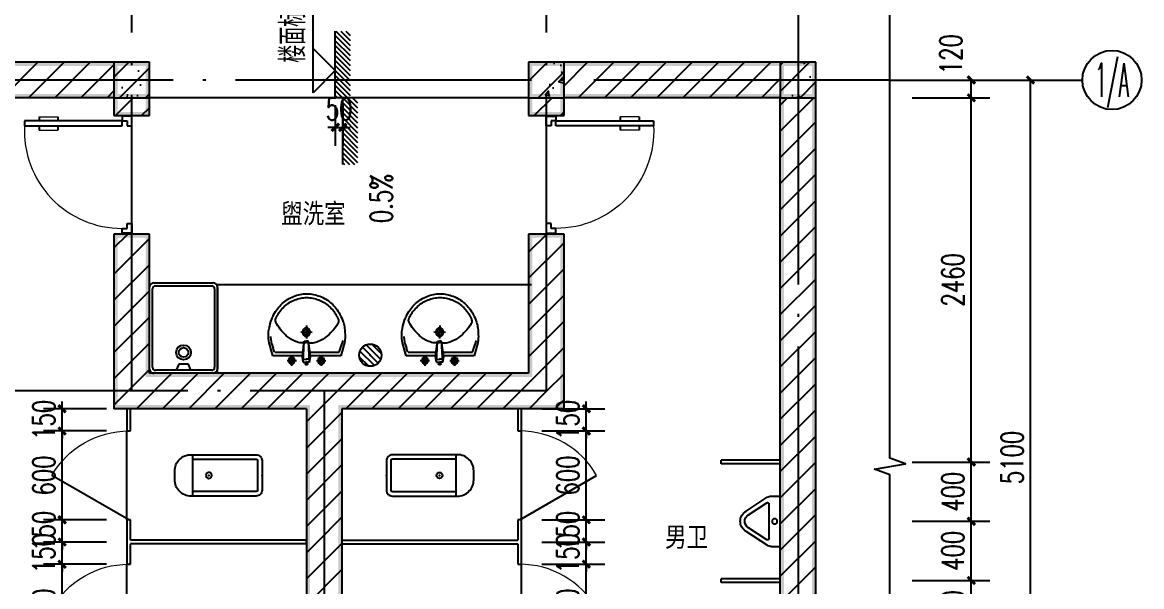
# Model space of a CAD drawing. Extents: x 13898408 to 14113608, y -853943 to -68012.
# Drawn here: x 14096503 to 14104062, y -832106 to -828295 of the extents above; entities that cross this region are included whole.
import ezdxf
from ezdxf.enums import TextEntityAlignment as Align

# ---------------------------------------------------------------- set-up
doc = ezdxf.new("R2010")
doc.units = 0
doc.header["$LTSCALE"] = 1000
doc.header["$MEASUREMENT"] = 0
doc.linetypes.add('DOTE', pattern=[2.42, 2, -0.2, 0.02, -0.2])
for name, color, linetype in [('AXIS', 3, 'Continuous'), ('AXIS_TEXT', 7, 'Continuous'), ('COLUMN', 2, 'Continuous'), ('DIM_ELEV', 3, 'Continuous'), ('DIM_SYMB', 3, 'Continuous'), ('DOTE', 1, 'DOTE'), ('LVTRY', 6, 'Continuous'), ('PUB_DIM', 3, 'Continuous'), ('PUB_HATCH', 8, 'Continuous'), ('PUB_TEXT', 7, 'Continuous'), ('PUB_WALL', 9, 'Continuous'), ('WALL', 9, 'Continuous'), ('WINDOW', 4, 'Continuous'), ('填充', 251, 'Continuous'), ('看线', 149, 'Continuous')]:
    doc.layers.add(name, color=color, linetype=linetype)
doc.styles.add('_TCH_AXIS', font='COMPLEX', dxfattribs={"bigfont": 'GBCBIG'})
doc.styles.add('_TCH_DIM', font='SIMPLEX', dxfattribs={"bigfont": 'GBCBIG'})
doc.styles.add('_TCH_DIM_T3', font='SIMPLEX', dxfattribs={"width": 0.705882, "bigfont": 'GBCBIG'})
doc.styles.add('COMPLEX', font='COMPLEX')
doc.styles.add('YAYA', font='', dxfattribs={"width": 0.8, "height": 1})
doc.styles.get('YAYA').set_extended_font_data('SimSun')
doc.dimstyles.new('_TCH_ARCH&&50', dxfattribs={"dimtxt": 148.75, "dimasz": 50, "dimexe": 125, "dimexo": 150, "dimgap": 50, "dimtad": 1, "dimdec": 0, "dimzin": 0, "dimdsep": 46, "dimtxsty": '_TCH_DIM_T3', "dimblk": 'ARCHTICK', "dimcen": 0.09, "dimclrt": 7, "dimazin": 2, "dimtfac": 1, "dimtdec": 0, "dimtix": 1, "dimtmove": 2, "dimatfit": 3, "dimfxl": 0, "dimtolj": 1, "dimtzin": 0, "dimarcsym": 0})
pattern_1 = [(45, (0, 89.76), (-88.388383, 88.388383), [])]
pattern_2 = [(45, (0, 0), (-88.3883476, 88.3883476), []), (50, (0, 0), (358.630091, -31.3760675), [37.5, -412.5]), (355, (0, 0), (-69.375667, 376.096067), [30, -330]), (100.4514, (29.9, -2.6), (289.254691, 344.719771), [31.870095, -350.571056]), (46.1842, (0, 100), (533.620524, -82.759507), [56.25, -618.75]), (96.6356, (44.47, 93.1), (467.331353, 487.058935), [47.805144, -525.8565]), (351.1842, (0, 100), (467.330973, 487.0593), [45, -495]), (21, (50, 75), (298.453526, -201.3094453), [37.5, -412.5]), (326, (50, 75), (121.657666, 362.575023), [30, -330]), (71.4514, (74.87, 58.22), (420.111314, 161.265248), [31.870095, -350.571056]), (37.5, (0, 0), (6.0799277, 166.4469269), [0, -326, 0, -335, 0, -331.25]), (7.5, (0, 0), (131.5347687, 197.205856), [0, -191, 0, -318.5, 0, -126.25]), (327.5, (-111.5, 0), (266.9112181, -11.2774359), [0, -125, 0, -390, 0, -517.5]), (317.5, (-161.5, 0), (291.5930847, 50.052491), [0, -162.5, 0, -259, 0, -367.5])]

# ---------------------------------------------------------------- blocks, each defined once
blk = doc.blocks.new('$lvtry$00000171')
for p, q in [((-74.2, 10.6), (-10.6, 74.2)), ((-69.8, -27.4), (27.4, 69.8)), ((-53, -53), (53, 53)), ((-27.4, -69.8), (69.8, 27.4)), ((10.6, -74.2), (74.2, -10.6))]:
    blk.add_line(p, q)
blk.add_circle((0, 0), 75)
blk.add_point((0, 0))
blk = doc.blocks.new('A$C687E1119')
at = {"layer": '填充', "color": 148}
for p, q in [((100, 1778), (122, 1800)), ((100, 1710), (190, 1800)), ((100, 1643), (257, 1800)), ((100, 1576), (300, 1776)), ((100, 1508), (300, 1708)), ((100, 1441), (300, 1641)), ((100, 1374), (300, 1574)), ((100, 1306), (300, 1506)), ((100, 1239), (300, 1439)), ((100, 1172), (300, 1372)), ((100, 1104), (300, 1304)), ((100, 1037), (300, 1237)), ((100, 970), (300, 1170)), ((100, 902), (300, 1102)), ((0, 735), (300, 1035)), ((233, 900), (300, 967)), ((0, 870), (30, 900)), ((0, 802), (98, 900)), ((0, 667), (200, 867)), ((0, 600), (200, 800)), ((0, 533), (200, 733)), ((0, 465), (200, 665)), ((0, 398), (200, 598)), ((0, 331), (200, 531)), ((0, 263), (200, 463)), ((0, 196), (200, 396)), ((0, 129), (200, 329)), ((0, 61), (200, 261)), ((6, 0), (200, 194)), ((73, 0), (200, 127)), ((141, 0), (200, 59))]:
    blk.add_line(p, q, dxfattribs=at)
at = {"layer": '看线', "color": 104}
blk.add_lwpolyline([(100, 1800), (100, 900), (0, 900), (0, 0)], dxfattribs=at)
blk = doc.blocks.new('$lvtry$00000037')
for p, q in [((-305, -430, 0), (-305, -30, 0)), ((-285, -420, 0), (-285, -40, 0)), ((-275, 0, 0), (275, 0, 0)), ((-265, -20, 0), (265, -20, 0)), ((285, -40, 0), (285, -420, 0)), ((305, -30, 0), (305, -430, 0)), ((285, -180, 0), (245, -197.5, 0)), ((245, -197.5, 0), (245, -262.5, 0)), ((245, -262.5, 0), (285, -280, 0)), ((265, -440, 0), (-265, -440, 0)), ((275, -460, 0), (-275, -460, 0))]:
    blk.add_line(p, q)
for radius in [50, 32.5]:
    blk.add_circle((165, -230, 0), radius)
for centre, radius, start, end in [((-275, -30, 0), 30, 90, 180), ((-265, -40, 0), 20, 90, 180), ((265, -40, 0), 20, 0, 90), ((275, -30, 0), 30, 0, 90), ((-275, -430, 0), 30, 180, 270), ((-265, -420, 0), 20, 180, 270), ((265, -420, 0), 20, 270, 0), ((275, -430, 0), 30, 270, 0)]:
    blk.add_arc(centre, radius, start, end)
blk = doc.blocks.new('$lvtry$00000007')
for p, q in [((-170, 0, 0), (170, 0, 0)), ((-170, -61.1, 0), (-170, 0, 0)), ((170, -61.1, 0), (170, 0, 0)), ((-161.9, -88.4, 0), (-69.3, -230.6, 0)), ((-124.2, -91.5, 0), (-43.3, -215.6, 0)), ((-115.8, -76, 0), (115.8, -76, 0)), ((43.3, -215.6, 0), (124.2, -91.5, 0)), ((69.3, -230.6, 0), (161.9, -88.4, 0))]:
    blk.add_line(p, q)
blk.add_circle((0, -38, 0), 17.7)
for centre, radius, start, end in [((-120, -61.1, 0), 50, 180, 213.0863), ((120, -61.1, 0), 50, 326.9137, 0), ((-115.8, -86, 0), 10, 90, 213.0863), ((115.8, -86, 0), 10, 326.9137, 90), ((0, -190.6, 0), 50, 210, 330), ((0, -190.6, 0), 80, 210, 330)]:
    blk.add_arc(centre, radius, start, end)
blk = doc.blocks.new('$DorLib2D$00000009')
for p, q in [((0.4129, 0.9053), (0.4129, 0.0807)), ((0.4541, 0.9053), (0.4129, 0.9053)), ((0.4541, 0.0807), (0.4541, 0.9053)), ((0.4129, 0.7822), (0.378, 0.7822)), ((0.489, 0.7822), (0.4541, 0.7822)), ((0.4129, 0.6235), (0.378, 0.6235)), ((0.489, 0.6235), (0.4541, 0.6235)), ((-0.4941, 0.0807), (-0.4529, 0.0807)), ((-0.4941, -0.0018), (-0.4941, 0.0807)), ((-0.4529, 0.0807), (-0.4529, 0.0395)), ((-0.4529, 0.0395), (-0.4117, 0.0395)), ((-0.4117, 0.0395), (-0.4117, -0.0018)), ((0.4129, 0.0807), (0.4541, 0.0807)), ((0.4541, 0.0395), (0.4129, 0.0395)), ((0.4129, 0.0395), (0.4129, -0.0018)), ((0.4953, 0.0807), (0.4541, 0.0807)), ((0.4541, 0.0807), (0.4541, 0.0395)), ((0.4953, -0.0018), (0.4953, 0.0807)), ((-0.4941, -0.0018), (-0.4941, -0.0018)), ((-0.4117, -0.0018), (-0.4941, -0.0018)), ((0.4129, -0.0018), (0.4953, -0.0018)), ((0.4953, -0.0018), (0.4953, -0.0018))]:
    blk.add_line(p, q)
at = {"lineweight": 13}
for p, q in [((0.378, 0.7822), (0.378, 0.6235)), ((0.489, 0.7822), (0.489, 0.6235))]:
    blk.add_line(p, q, dxfattribs=at)
blk.add_arc((0.3716, 0.0817), 0.8246, 87.13397, 180.07167, dxfattribs=at)
blk = doc.blocks.new('$TCHSYS$APDOOR2D')
blk.add_line((0.5, 0), (0, 0.866))
at = {"lineweight": 13}
blk.add_arc((0.5, 0), 1, 120, 180, dxfattribs=at)
blk = doc.blocks.new('$lvtry$00000192')
for p, q in [((-108.8, -118, 0), (-109.6, -48.6, 0)), ((-23.5, -72.4, 0), (-30.1, -109.3, 0)), ((-23.5, -72.4, 0), (0.2, -72.7, 0)), ((-23.5, -72.4, 0), (-17.3, -211.8, 0)), ((24, -73, 0), (0.2, -72.7, 0)), ((24, -73, 0), (14.4, -212.1, 0)), ((24, -73, 0), (29.7, -110, 0)), ((110, -117.2, 0), (109.2, -47.8, 0)), ((-249.2, -114, 0), (-276.5, -200, 0)), ((-29.5, -114, 0), (-249.2, -114, 0)), ((-236.7, -137.8, 0), (-247.1, -165.9, 0)), ((-234.7, -137.8, 0), (-26.5, -137.8, 0)), ((-143.9, -83.7, 0), (-74.5, -82.9, 0)), ((-30.1, -109.3, 0), (-17.3, -211.8, 0)), ((-22.7, -91.1, 0), (0, -91.4, 0)), ((22.7, -91.7, 0), (0, -91.4, 0)), ((29.7, -110, 0), (14.4, -212.1, 0)), ((25.5, -137.8, 0), (243.1, -137.8, 0)), ((255.6, -114, 0), (29.1, -114, 0)), ((74.9, -82.9, 0), (144.3, -82.1, 0)), ((243.1, -137.8, 0), (262.9, -191.6, 0)), ((243.1, -137.8, 0), (271.8, -215.7, 0)), ((282.9, -200, 0), (255.6, -114, 0)), ((-256.5, -191.6, 0), (-247.1, -165.9, 0)), ((-17.7, -202.1, 0), (-1.3, -202.3, 0)), ((-17.3, -211.8, 0), (-1.5, -211.9, 0)), ((14.4, -212.1, 0), (-1.5, -211.9, 0)), ((15, -202.5, 0), (-1.3, -202.3, 0)), ((-42.6, -271.9, 0), (43, -270.9, 0)), ((0.7, -314.2, 0), (-0.3, -228.6, 0))]:
    blk.add_line(p, q)
for points in [[(-276.5, -200, 0.044851), (-281.9, -257.3, 0.06689), (-276.8, -295.6, 0.023023), (-257.4, -356.1, 0.044853), (-243.3, -385.6, 0.043799), (-214.9, -425.2, 0.044001), (-180.1, -459.1, 0.042834), (-139.4, -486.8, 0.043018), (-94.7, -507.1, 0.042273), (-46.8, -519.7, 0.042347), (2.4, -524, 0.04234), (51.7, -519.9, 0.042268), (99.6, -507.6, 0.043003), (144.4, -487.6, 0.042821), (185.3, -460, 0.043985), (220.2, -426.4, 0.043782), (248.9, -386.9, 0.044843), (272.9, -337.5, 0.059205), (282.9, -297.1, 0.030672), (286.5, -240.9, 0.04375), (283.2, -201.5, 0.001982), (283.1, -201.1, 0.000717), (282.9, -200)], [(-20.5, -199.9, 0.021783), (-40.4, -199.8, 0.043137), (-49.1, -200.9, 0.041783), (-92.1, -214, 0.044848), (-129.2, -232.9, 0.04131), (-155.5, -252.5, 0.026055), (-193.7, -290, 0.052783), (-227.6, -335.8, 0.159914), (-230.5, -349.3, 0.063485), (-228.6, -357.5, 0.0374), (-221.4, -373, 0.051256), (-198.3, -406.2, 0.043963), (-164.1, -439.5, 0.042872), (-127, -464.8, 0.042994), (-86.3, -483.4, 0.042296), (-42.5, -494.8, 0.042347), (2.5, -498.8, 0.042341), (47.5, -495.1, 0.042292), (91.3, -483.8, 0.04298), (132.2, -465.5, 0.042859), (169.4, -440.4, 0.043948), (202.3, -408.7, 0.046877), (227.2, -374.1, 0.041749), (235.2, -357.2, 0.059652), (238.1, -345.7, 0.177603), (233.7, -327, 0.063235), (189.1, -274.6, 0.024325), (145.8, -238.9, 0.043369), (120, -222.9, 0.042415), (76.2, -205.2, 0.050318), (37.7, -197.5, 0.034463), (32.6, -197.3, 0.015757), (19, -198.3, 0.015757)]]:
    blk.add_lwpolyline(points, format="xyb")
at = {"elevation": 0}
blk.add_lwpolyline([(-256.5, -191.6), (-264.5, -236.9), (-264.3, -241.3)], dxfattribs=at)
for centre, radius in [((-109.2, -83.3, 0), 23.8), ((-109.2, -83.3, 0), 14.2), ((109.6, -82.5, 0), 23.8), ((109.6, -82.5, 0), 14.2), ((0.2, -271.4, 0), 28.5), ((0.2, -271.4, 0), 19)]:
    blk.add_circle(centre, radius)
for centre, start, end in [((-1.2, -61.2, 0), 79.83281, 278.78235), ((1, -61.3, 0), 259.83281, 98.78235)]:
    blk.add_arc(centre, 6.83, start, end)
blk.add_point((0, -91.4, 0))
blk = doc.blocks.new('$lvtry$00000200')
at = {"color": 0}
for p, q in [((-109.8, -40, 0), (-109.8, -469.7, 0)), ((99.8, -30, 0), (-99.8, -30, 0)), ((109.8, -469.7, 0), (109.8, -40, 0))]:
    blk.add_line(p, q, dxfattribs=at)
at = {"color": 0, "elevation": 0}
blk.add_lwpolyline([(99.8, 0), (-99.8, 0, 0.414214), (-139.8, -40), (-139.8, -479.7, 0.414214), (-29.8, -589.7), (29.8, -589.7, 0.414214), (139.8, -479.7), (139.8, -40, 0.414214)], format="xyb", close=True, dxfattribs=at)
blk.add_lwpolyline([(139.8, -469.7), (-139.8, -469.7)], dxfattribs=at)
at = {"color": 0}
blk.add_circle((0, -358.6, 0), 20, dxfattribs=at)
for centre, start, end in [((-99.8, -40, 0), 90, 180), ((99.8, -40, 0), 0, 90)]:
    blk.add_arc(centre, 10, start, end, dxfattribs=at)
for p in [(0, 0), (0, -358.6, 0)]:
    blk.add_point(p, dxfattribs=at)
blk = doc.blocks.new('_AXISO')
blk.add_circle((0, 0), 0.5)
at = {"layer": 'AXIS_TEXT', "style": 'COMPLEX', "width": 1.041667}
blk.add_attdef('A', text='', height=0.56, dxfattribs=at).set_placement((-0.25, -0.28), (0.25, -0.28), align=Align.FIT)
blk = doc.blocks.new('_ArchTick')
at = {"color": 0, "linetype": 'ByBlock', "const_width": 0.4}
blk.add_lwpolyline([(-0.5, -0.5), (0.5, 0.5)], dxfattribs=at)
blk = doc.blocks.new('*D907')
at = {"layer": 'AXIS', "color": 0, "lineweight": -2}
for p, q in [((14102511.8, -828684.5), (14103436.8, -828684.5)), ((14103311.8, -833784.5), (14103311.8, -828684.5)), ((14102511.8, -833784.5), (14103436.8, -833784.5))]:
    blk.add_line(p, q, dxfattribs=at)
at = {"layer": 'Defpoints', "color": 0}
for p in [(14102361.8, -828684.5), (14103311.8, -828684.5), (14102361.8, -833784.5)]:
    blk.add_point(p, dxfattribs=at)
at = {"layer": 'AXIS', "color": 0, "lineweight": -2, "xscale": 50, "yscale": 50, "zscale": 50}
for p, rotation in [((14103311.8, -828684.5), 90), ((14103311.8, -833784.5), 270)]:
    blk.add_blockref('_ArchTick', p, dxfattribs=dict(at, rotation=rotation))
at = {"layer": 'AXIS', "color": 7, "insert": (14103187.4, -831234.5), "char_height": 148.75, "attachment_point": 5, "rotation": 90, "style": '_TCH_DIM_T3'}
blk.add_mtext('\\A1;5100', dxfattribs=at)
blk = doc.blocks.new('*D911')
at = {"layer": 'AXIS', "color": 0, "lineweight": -2}
for p, q in [((14102511.8, -832064.5), (14103036.8, -832064.5)), ((14102911.8, -832464.5), (14102911.8, -832064.5)), ((14102511.8, -832464.5), (14103036.8, -832464.5))]:
    blk.add_line(p, q, dxfattribs=at)
at = {"layer": 'Defpoints', "color": 0}
for p in [(14102361.8, -832064.5), (14102911.8, -832064.5), (14102361.8, -832464.5)]:
    blk.add_point(p, dxfattribs=at)
at = {"layer": 'AXIS', "color": 0, "lineweight": -2, "xscale": 50, "yscale": 50, "zscale": 50}
for p, rotation in [((14102911.8, -832064.5), 90), ((14102911.8, -832464.5), 270)]:
    blk.add_blockref('_ArchTick', p, dxfattribs=dict(at, rotation=rotation))
at = {"layer": 'AXIS', "color": 7, "insert": (14102787.4, -832264.5), "char_height": 148.75, "attachment_point": 5, "rotation": 90, "style": '_TCH_DIM_T3'}
blk.add_mtext('\\A1;400', dxfattribs=at)
blk = doc.blocks.new('*D912')
at = {"layer": 'AXIS', "color": 0, "lineweight": -2}
for p, q in [((14102511.8, -831664.5), (14103036.8, -831664.5)), ((14102911.8, -832064.5), (14102911.8, -831664.5)), ((14102511.8, -832064.5), (14103036.8, -832064.5))]:
    blk.add_line(p, q, dxfattribs=at)
at = {"layer": 'Defpoints', "color": 0}
for p in [(14102361.8, -831664.5), (14102911.8, -831664.5), (14102361.8, -832064.5)]:
    blk.add_point(p, dxfattribs=at)
at = {"layer": 'AXIS', "color": 0, "lineweight": -2, "xscale": 50, "yscale": 50, "zscale": 50}
for p, rotation in [((14102911.8, -831664.5), 90), ((14102911.8, -832064.5), 270)]:
    blk.add_blockref('_ArchTick', p, dxfattribs=dict(at, rotation=rotation))
at = {"layer": 'AXIS', "color": 7, "insert": (14102787.4, -831864.5), "char_height": 148.75, "attachment_point": 5, "rotation": 90, "style": '_TCH_DIM_T3'}
blk.add_mtext('\\A1;400', dxfattribs=at)
blk = doc.blocks.new('*D913')
at = {"layer": 'AXIS', "color": 0, "lineweight": -2}
for p, q in [((14102511.8, -831264.5), (14103036.8, -831264.5)), ((14102911.8, -831664.5), (14102911.8, -831264.5)), ((14102511.8, -831664.5), (14103036.8, -831664.5))]:
    blk.add_line(p, q, dxfattribs=at)
at = {"layer": 'Defpoints', "color": 0}
for p in [(14102361.8, -831264.5), (14102911.8, -831264.5), (14102361.8, -831664.5)]:
    blk.add_point(p, dxfattribs=at)
at = {"layer": 'AXIS', "color": 0, "lineweight": -2, "xscale": 50, "yscale": 50, "zscale": 50}
for p, rotation in [((14102911.8, -831264.5), 90), ((14102911.8, -831664.5), 270)]:
    blk.add_blockref('_ArchTick', p, dxfattribs=dict(at, rotation=rotation))
at = {"layer": 'AXIS', "color": 7, "insert": (14102787.4, -831464.5), "char_height": 148.75, "attachment_point": 5, "rotation": 90, "style": '_TCH_DIM_T3'}
blk.add_mtext('\\A1;400', dxfattribs=at)
blk = doc.blocks.new('*D914')
at = {"layer": 'AXIS', "color": 0, "lineweight": -2}
for p, q in [((14102511.8, -828804.5), (14103036.8, -828804.5)), ((14102911.8, -831264.5), (14102911.8, -828804.5)), ((14102511.8, -831264.5), (14103036.8, -831264.5))]:
    blk.add_line(p, q, dxfattribs=at)
at = {"layer": 'Defpoints', "color": 0}
for p in [(14102361.8, -828804.5), (14102911.8, -828804.5), (14102361.8, -831264.5)]:
    blk.add_point(p, dxfattribs=at)
at = {"layer": 'AXIS', "color": 0, "lineweight": -2, "xscale": 50, "yscale": 50, "zscale": 50}
for p, rotation in [((14102911.8, -828804.5), 90), ((14102911.8, -831264.5), 270)]:
    blk.add_blockref('_ArchTick', p, dxfattribs=dict(at, rotation=rotation))
at = {"layer": 'AXIS', "color": 7, "insert": (14102787.4, -830034.5), "char_height": 148.75, "attachment_point": 5, "rotation": 90, "style": '_TCH_DIM_T3'}
blk.add_mtext('\\A1;2460', dxfattribs=at)
blk = doc.blocks.new('*D915')
at = {"layer": 'AXIS', "color": 0, "lineweight": -2}
for p, q in [((14102511.8, -828684.5), (14103036.8, -828684.5)), ((14102911.8, -828804.5), (14102911.8, -828684.5)), ((14102511.8, -828804.5), (14103036.8, -828804.5))]:
    blk.add_line(p, q, dxfattribs=at)
at = {"layer": 'Defpoints', "color": 0}
for p in [(14102361.8, -828684.5), (14102911.8, -828684.5), (14102361.8, -828804.5)]:
    blk.add_point(p, dxfattribs=at)
at = {"layer": 'AXIS', "color": 0, "lineweight": -2, "xscale": 50, "yscale": 50, "zscale": 50}
for p, rotation in [((14102911.8, -828684.5), 90), ((14102911.8, -828804.5), 270)]:
    blk.add_blockref('_ArchTick', p, dxfattribs=dict(at, rotation=rotation))
at = {"layer": 'AXIS', "color": 7, "insert": (14102774.3, -828509.5), "char_height": 148.75, "attachment_point": 5, "rotation": 90, "style": '_TCH_DIM_T3'}
blk.add_mtext('\\A1;120', dxfattribs=at)
blk = doc.blocks.new('*D935')
at = {"layer": 'Defpoints', "color": 0}
for p in [(14096771.8, -831954.5), (14097221.8, -831954.5), (14097221.8, -832554.5)]:
    blk.add_point(p, dxfattribs=at)
at = {"layer": 'PUB_DIM', "color": 0, "lineweight": -2}
for p, q in [((14097071.8, -831954.5), (14096646.8, -831954.5)), ((14096771.8, -832554.5), (14096771.8, -831954.5)), ((14097071.8, -832554.5), (14096646.8, -832554.5))]:
    blk.add_line(p, q, dxfattribs=at)
at = {"layer": 'PUB_DIM', "color": 0, "lineweight": -2, "xscale": 50, "yscale": 50, "zscale": 50}
for p, rotation in [((14096771.8, -831954.5), 90), ((14096771.8, -832554.5), 270)]:
    blk.add_blockref('_ArchTick', p, dxfattribs=dict(at, rotation=rotation))
at = {"layer": 'PUB_DIM', "color": 7, "insert": (14096647.4, -832254.5), "char_height": 148.75, "attachment_point": 5, "rotation": 90, "style": '_TCH_DIM_T3'}
blk.add_mtext('\\A1;600', dxfattribs=at)
blk = doc.blocks.new('*D936')
at = {"layer": 'Defpoints', "color": 0}
for p in [(14096771.8, -831804.5), (14097221.8, -831804.5), (14097221.8, -831954.5)]:
    blk.add_point(p, dxfattribs=at)
at = {"layer": 'PUB_DIM', "color": 0, "lineweight": -2}
for p, q in [((14096771.8, -831804.5), (14096771.8, -831754.5)), ((14097071.8, -831804.5), (14096646.8, -831804.5)), ((14096771.8, -831954.5), (14096771.8, -831804.5)), ((14097071.8, -831954.5), (14096646.8, -831954.5)), ((14096771.8, -831954.5), (14096771.8, -832004.5))]:
    blk.add_line(p, q, dxfattribs=at)
at = {"layer": 'PUB_DIM', "color": 0, "lineweight": -2, "xscale": 50, "yscale": 50, "zscale": 50}
for p, rotation in [((14096771.8, -831804.5), 270), ((14096771.8, -831954.5), 90)]:
    blk.add_blockref('_ArchTick', p, dxfattribs=dict(at, rotation=rotation))
at = {"layer": 'PUB_DIM', "color": 7, "insert": (14096647.4, -831879.5), "char_height": 148.75, "attachment_point": 5, "rotation": 90, "style": '_TCH_DIM_T3'}
blk.add_mtext('\\A1;150', dxfattribs=at)
blk = doc.blocks.new('*D937')
at = {"layer": 'Defpoints', "color": 0}
for p in [(14096771.8, -831654.5), (14097221.8, -831654.5), (14097221.8, -831804.5)]:
    blk.add_point(p, dxfattribs=at)
at = {"layer": 'PUB_DIM', "color": 0, "lineweight": -2}
for p, q in [((14096771.8, -831654.5), (14096771.8, -831604.5)), ((14097071.8, -831654.5), (14096646.8, -831654.5)), ((14096771.8, -831804.5), (14096771.8, -831654.5)), ((14097071.8, -831804.5), (14096646.8, -831804.5)), ((14096771.8, -831804.5), (14096771.8, -831854.5))]:
    blk.add_line(p, q, dxfattribs=at)
at = {"layer": 'PUB_DIM', "color": 0, "lineweight": -2, "xscale": 50, "yscale": 50, "zscale": 50}
for p, rotation in [((14096771.8, -831654.5), 270), ((14096771.8, -831804.5), 90)]:
    blk.add_blockref('_ArchTick', p, dxfattribs=dict(at, rotation=rotation))
at = {"layer": 'PUB_DIM', "color": 7, "insert": (14096647.4, -831729.5), "char_height": 148.75, "attachment_point": 5, "rotation": 90, "style": '_TCH_DIM_T3'}
blk.add_mtext('\\A1;150', dxfattribs=at)
blk = doc.blocks.new('*D938')
at = {"layer": 'Defpoints', "color": 0}
for p in [(14096771.8, -831054.5), (14097221.8, -831054.5), (14097221.8, -831654.5)]:
    blk.add_point(p, dxfattribs=at)
at = {"layer": 'PUB_DIM', "color": 0, "lineweight": -2}
for p, q in [((14097071.8, -831054.5), (14096646.8, -831054.5)), ((14096771.8, -831654.5), (14096771.8, -831054.5)), ((14097071.8, -831654.5), (14096646.8, -831654.5))]:
    blk.add_line(p, q, dxfattribs=at)
at = {"layer": 'PUB_DIM', "color": 0, "lineweight": -2, "xscale": 50, "yscale": 50, "zscale": 50}
for p, rotation in [((14096771.8, -831054.5), 90), ((14096771.8, -831654.5), 270)]:
    blk.add_blockref('_ArchTick', p, dxfattribs=dict(at, rotation=rotation))
at = {"layer": 'PUB_DIM', "color": 7, "insert": (14096647.4, -831354.5), "char_height": 148.75, "attachment_point": 5, "rotation": 90, "style": '_TCH_DIM_T3'}
blk.add_mtext('\\A1;600', dxfattribs=at)
blk = doc.blocks.new('*D939')
at = {"layer": 'Defpoints', "color": 0}
for p in [(14096771.8, -830904.5), (14097221.8, -830904.5), (14097221.8, -831054.5)]:
    blk.add_point(p, dxfattribs=at)
at = {"layer": 'PUB_DIM', "color": 0, "lineweight": -2}
for p, q in [((14096771.8, -830904.5), (14096771.8, -830854.5)), ((14097071.8, -830904.5), (14096646.8, -830904.5)), ((14096771.8, -831054.5), (14096771.8, -830904.5)), ((14097071.8, -831054.5), (14096646.8, -831054.5)), ((14096771.8, -831054.5), (14096771.8, -831104.5))]:
    blk.add_line(p, q, dxfattribs=at)
at = {"layer": 'PUB_DIM', "color": 0, "lineweight": -2, "xscale": 50, "yscale": 50, "zscale": 50}
for p, rotation in [((14096771.8, -830904.5), 270), ((14096771.8, -831054.5), 90)]:
    blk.add_blockref('_ArchTick', p, dxfattribs=dict(at, rotation=rotation))
at = {"layer": 'PUB_DIM', "color": 7, "insert": (14096647.4, -830979.5), "char_height": 148.75, "attachment_point": 5, "rotation": 90, "style": '_TCH_DIM_T3'}
blk.add_mtext('\\A1;150', dxfattribs=at)
blk = doc.blocks.new('*D940')
at = {"layer": 'Defpoints', "color": 0}
for p in [(14098616.8, -828704.5), (14098666.8, -828704.5), (14098666.8, -829004.5)]:
    blk.add_point(p, dxfattribs=at)
at = {"layer": 'PUB_DIM', "color": 0, "lineweight": -2}
for p, q in [((14098616.8, -828854.5), (14098616.8, -829129.5)), ((14098666.8, -828854.5), (14098666.8, -829129.5)), ((14098616.8, -829004.5), (14098566.8, -829004.5)), ((14098616.8, -829004.5), (14098666.8, -829004.5)), ((14098666.8, -829004.5), (14098716.8, -829004.5))]:
    blk.add_line(p, q, dxfattribs=at)
at = {"layer": 'PUB_DIM', "color": 0, "lineweight": -2, "xscale": 50, "yscale": 50, "zscale": 50}
blk.add_blockref('_ArchTick', (14098616.8, -829004.5), dxfattribs=at)
at = {"layer": 'PUB_DIM', "color": 0, "lineweight": -2, "xscale": 50, "yscale": 50, "zscale": 50, "rotation": 180}
blk.add_blockref('_ArchTick', (14098666.8, -829004.5), dxfattribs=at)
at = {"layer": 'PUB_DIM', "color": 7, "insert": (14098641.8, -828880.2), "char_height": 148.75, "attachment_point": 5, "style": '_TCH_DIM_T3'}
blk.add_mtext('\\A1;50', dxfattribs=at)
blk = doc.blocks.new('*D946')
at = {"layer": 'Defpoints', "color": 0}
for p in [(14099861.8, -831954.5), (14100311.8, -831954.5), (14099861.8, -832554.5)]:
    blk.add_point(p, dxfattribs=at)
at = {"layer": 'PUB_DIM', "color": 0, "lineweight": -2}
for p, q in [((14100011.8, -831954.5), (14100436.8, -831954.5)), ((14100311.8, -832554.5), (14100311.8, -831954.5)), ((14100011.8, -832554.5), (14100436.8, -832554.5))]:
    blk.add_line(p, q, dxfattribs=at)
at = {"layer": 'PUB_DIM', "color": 0, "lineweight": -2, "xscale": 50, "yscale": 50, "zscale": 50}
for p, rotation in [((14100311.8, -831954.5), 90), ((14100311.8, -832554.5), 270)]:
    blk.add_blockref('_ArchTick', p, dxfattribs=dict(at, rotation=rotation))
at = {"layer": 'PUB_DIM', "color": 7, "insert": (14100187.4, -832254.5), "char_height": 148.75, "attachment_point": 5, "rotation": 90, "style": '_TCH_DIM_T3'}
blk.add_mtext('\\A1;600', dxfattribs=at)
blk = doc.blocks.new('*D947')
at = {"layer": 'Defpoints', "color": 0}
for p in [(14099861.8, -831804.5), (14100311.8, -831804.5), (14099861.8, -831954.5)]:
    blk.add_point(p, dxfattribs=at)
at = {"layer": 'PUB_DIM', "color": 0, "lineweight": -2}
for p, q in [((14100311.8, -831804.5), (14100311.8, -831754.5)), ((14100011.8, -831804.5), (14100436.8, -831804.5)), ((14100311.8, -831954.5), (14100311.8, -831804.5)), ((14100011.8, -831954.5), (14100436.8, -831954.5)), ((14100311.8, -831954.5), (14100311.8, -832004.5))]:
    blk.add_line(p, q, dxfattribs=at)
at = {"layer": 'PUB_DIM', "color": 0, "lineweight": -2, "xscale": 50, "yscale": 50, "zscale": 50}
for p, rotation in [((14100311.8, -831804.5), 270), ((14100311.8, -831954.5), 90)]:
    blk.add_blockref('_ArchTick', p, dxfattribs=dict(at, rotation=rotation))
at = {"layer": 'PUB_DIM', "color": 7, "insert": (14100187.4, -831879.5), "char_height": 148.75, "attachment_point": 5, "rotation": 90, "style": '_TCH_DIM_T3'}
blk.add_mtext('\\A1;150', dxfattribs=at)
blk = doc.blocks.new('*D948')
at = {"layer": 'Defpoints', "color": 0}
for p in [(14099861.8, -831654.5), (14100311.8, -831654.5), (14099861.8, -831804.5)]:
    blk.add_point(p, dxfattribs=at)
at = {"layer": 'PUB_DIM', "color": 0, "lineweight": -2}
for p, q in [((14100311.8, -831654.5), (14100311.8, -831604.5)), ((14100011.8, -831654.5), (14100436.8, -831654.5)), ((14100311.8, -831804.5), (14100311.8, -831654.5)), ((14100011.8, -831804.5), (14100436.8, -831804.5)), ((14100311.8, -831804.5), (14100311.8, -831854.5))]:
    blk.add_line(p, q, dxfattribs=at)
at = {"layer": 'PUB_DIM', "color": 0, "lineweight": -2, "xscale": 50, "yscale": 50, "zscale": 50}
for p, rotation in [((14100311.8, -831654.5), 270), ((14100311.8, -831804.5), 90)]:
    blk.add_blockref('_ArchTick', p, dxfattribs=dict(at, rotation=rotation))
at = {"layer": 'PUB_DIM', "color": 7, "insert": (14100187.4, -831729.5), "char_height": 148.75, "attachment_point": 5, "rotation": 90, "style": '_TCH_DIM_T3'}
blk.add_mtext('\\A1;150', dxfattribs=at)
blk = doc.blocks.new('*D949')
at = {"layer": 'Defpoints', "color": 0}
for p in [(14099861.8, -831054.5), (14100311.8, -831054.5), (14099861.8, -831654.5)]:
    blk.add_point(p, dxfattribs=at)
at = {"layer": 'PUB_DIM', "color": 0, "lineweight": -2}
for p, q in [((14100011.8, -831054.5), (14100436.8, -831054.5)), ((14100311.8, -831654.5), (14100311.8, -831054.5)), ((14100011.8, -831654.5), (14100436.8, -831654.5))]:
    blk.add_line(p, q, dxfattribs=at)
at = {"layer": 'PUB_DIM', "color": 0, "lineweight": -2, "xscale": 50, "yscale": 50, "zscale": 50}
for p, rotation in [((14100311.8, -831054.5), 90), ((14100311.8, -831654.5), 270)]:
    blk.add_blockref('_ArchTick', p, dxfattribs=dict(at, rotation=rotation))
at = {"layer": 'PUB_DIM', "color": 7, "insert": (14100187.4, -831354.5), "char_height": 148.75, "attachment_point": 5, "rotation": 90, "style": '_TCH_DIM_T3'}
blk.add_mtext('\\A1;600', dxfattribs=at)
blk = doc.blocks.new('*D950')
at = {"layer": 'Defpoints', "color": 0}
for p in [(14099861.8, -830904.5), (14100311.8, -830904.5), (14099861.8, -831054.5)]:
    blk.add_point(p, dxfattribs=at)
at = {"layer": 'PUB_DIM', "color": 0, "lineweight": -2}
for p, q in [((14100311.8, -830904.5), (14100311.8, -830854.5)), ((14100011.8, -830904.5), (14100436.8, -830904.5)), ((14100311.8, -831054.5), (14100311.8, -830904.5)), ((14100011.8, -831054.5), (14100436.8, -831054.5)), ((14100311.8, -831054.5), (14100311.8, -831104.5))]:
    blk.add_line(p, q, dxfattribs=at)
at = {"layer": 'PUB_DIM', "color": 0, "lineweight": -2, "xscale": 50, "yscale": 50, "zscale": 50}
for p, rotation in [((14100311.8, -830904.5), 270), ((14100311.8, -831054.5), 90)]:
    blk.add_blockref('_ArchTick', p, dxfattribs=dict(at, rotation=rotation))
at = {"layer": 'PUB_DIM', "color": 7, "insert": (14100187.4, -830979.5), "char_height": 148.75, "attachment_point": 5, "rotation": 90, "style": '_TCH_DIM_T3'}
blk.add_mtext('\\A1;150', dxfattribs=at)

msp = doc.modelspace()

# ---------------------------------------------------------------- hatches: boundary and pattern name
at = {"layer": 'COLUMN'}
for points in [[(14097361.8, -828564.5), (14097121.8, -828564.5), (14097146.8, -828589.5), (14097336.8, -828589.5)], [(14097121.8, -828564.5), (14097121.8, -828804.5), (14097146.8, -828779.5), (14097146.8, -828589.5)], [(14097361.8, -828804.5), (14097361.8, -828564.5), (14097336.8, -828589.5), (14097336.8, -828779.5)], [(14100161.8, -828564.5), (14099921.8, -828564.5), (14099946.8, -828589.5), (14100136.8, -828589.5)], [(14099921.8, -828564.5), (14099921.8, -828804.5), (14099946.8, -828779.5), (14099946.8, -828589.5)], [(14100161.8, -828804.5), (14100161.8, -828564.5), (14100136.8, -828589.5), (14100136.8, -828779.5)], [(14101861.8, -828564.5), (14101621.8, -828564.5), (14101646.8, -828589.5), (14101836.8, -828589.5)], [(14101621.8, -828564.5), (14101621.8, -828804.5), (14101646.8, -828779.5), (14101646.8, -828589.5)], [(14101861.8, -828804.5), (14101861.8, -828564.5), (14101836.8, -828589.5), (14101836.8, -828779.5)], [(14097121.8, -828804.5), (14097361.8, -828804.5), (14097336.8, -828779.5), (14097146.8, -828779.5)], [(14099921.8, -828804.5), (14100161.8, -828804.5), (14100136.8, -828779.5), (14099946.8, -828779.5)], [(14101621.8, -828804.5), (14101861.8, -828804.5), (14101836.8, -828779.5), (14101646.8, -828779.5)]]:
    msp.add_hatch(color=256, dxfattribs=at).paths.add_polyline_path(points)
at = {"layer": 'PUB_HATCH'}
h = msp.add_hatch(dxfattribs=at)
h.set_pattern_fill('普通砖', color=256, scale=50, style=0)
h.set_pattern_definition(pattern_1)
h.paths.add_polyline_path([(14095781.8, -828564.5), (14095781.8, -828804.5), (14097121.8, -828804.5), (14097121.8, -828564.5)])
h = msp.add_hatch(dxfattribs=at)
h.set_pattern_fill('钢筋混凝土', color=256, scale=50, style=0)
h.set_pattern_definition(pattern_2)
h.paths.add_polyline_path([(14097121.8, -828804.5), (14097361.8, -828804.5), (14097361.8, -828564.5), (14097121.8, -828564.5)])
h = msp.add_hatch(dxfattribs=at)
h.set_pattern_fill('钢筋混凝土', color=256, scale=50, style=0)
h.set_pattern_definition(pattern_2)
h.paths.add_polyline_path([(14099921.8, -828804.5), (14100161.8, -828804.5), (14100161.8, -828564.5), (14099921.8, -828564.5)])
h = msp.add_hatch(dxfattribs=at)
h.set_pattern_fill('普通砖', color=256, scale=50, style=0)
h.set_pattern_definition(pattern_1)
h.paths.add_polyline_path([(14100161.8, -828564.5), (14100161.8, -828804.5), (14101621.8, -828804.5), (14101621.8, -828564.5)])
h = msp.add_hatch(dxfattribs=at)
h.set_pattern_fill('钢筋混凝土', color=256, scale=50, style=0)
h.set_pattern_definition(pattern_2)
h.paths.add_polyline_path([(14101621.8, -828804.5), (14101861.8, -828804.5), (14101861.8, -828564.5), (14101621.8, -828564.5)])
h = msp.add_hatch(dxfattribs=at)
h.set_pattern_fill('普通砖', color=256, scale=50, style=0)
h.set_pattern_definition(pattern_1)
h.paths.add_polyline_path([(14097361.8, -828804.5), (14097121.8, -828804.5), (14097121.8, -828924.5), (14097361.8, -828924.5)])
h = msp.add_hatch(dxfattribs=at)
h.set_pattern_fill('普通砖', color=256, scale=50, style=0)
h.set_pattern_definition(pattern_1)
h.paths.add_polyline_path([(14100161.8, -828804.5), (14099921.8, -828804.5), (14099921.8, -828924.5), (14100161.8, -828924.5)])
h = msp.add_hatch(dxfattribs=at)
h.set_pattern_fill('普通砖', color=256, scale=50, style=0)
h.set_pattern_definition(pattern_1)
h.paths.add_polyline_path([(14101861.8, -828804.5), (14101621.8, -828804.5), (14101621.8, -833784.5), (14101861.8, -833784.5)])
h = msp.add_hatch(dxfattribs=at)
h.set_pattern_fill('普通砖', color=256, scale=50, style=0)
h.set_pattern_definition(pattern_1)
h.paths.add_polyline_path([(14097121.8, -830904.5), (14097361.8, -830664.5), (14097361.8, -829724.5), (14097121.8, -829724.5)])
h = msp.add_hatch(dxfattribs=at)
h.set_pattern_fill('普通砖', color=256, scale=50, style=0)
h.set_pattern_definition(pattern_1)
h.paths.add_polyline_path([(14099921.8, -830664.5), (14100161.8, -830904.5), (14100161.8, -829724.5), (14099921.8, -829724.5)])
h = msp.add_hatch(dxfattribs=at)
h.set_pattern_fill('普通砖', color=256, scale=50, style=0)
h.set_pattern_definition(pattern_1)
h.paths.add_polyline_path([(14098581.8, -830824.5), (14098661.8, -830689.5), (14098661.8, -830664.5), (14097361.8, -830664.5), (14097121.8, -830904.5), (14098421.8, -830904.5), (14098446.8, -830879.5)])
h = msp.add_hatch(dxfattribs=at)
h.set_pattern_fill('普通砖', color=256, scale=50, style=0)
h.set_pattern_definition(pattern_1)
h.paths.add_polyline_path([(14099921.8, -830664.5), (14098661.8, -830664.5), (14098661.8, -830689.5), (14098581.8, -830824.5), (14098661.8, -830904.5), (14100161.8, -830904.5)])
h = msp.add_hatch(dxfattribs=at)
h.set_pattern_fill('普通砖', color=256, scale=50, style=0)
h.set_pattern_definition(pattern_1)
h.paths.add_polyline_path([(14098581.8, -830824.5), (14098446.8, -830879.5), (14098421.8, -830904.5), (14098421.8, -831804.5), (14098661.8, -831804.5), (14098661.8, -830904.5)])
h = msp.add_hatch(dxfattribs=at)
h.set_pattern_fill('普通砖', color=256, scale=50, style=0)
h.set_pattern_definition(pattern_1)
h.paths.add_polyline_path([(14098661.8, -831804.5), (14098421.8, -831804.5), (14098421.8, -832704.5), (14098661.8, -832704.5)])
at = {"layer": 'PUB_WALL'}
for points in [[(14095781.8, -828564.5), (14095781.8, -828589.5), (14097121.8, -828589.5), (14097121.8, -828564.5)], [(14100161.8, -828564.5), (14100161.8, -828589.5), (14101621.8, -828589.5), (14101621.8, -828564.5)], [(14095781.8, -828779.5), (14095781.8, -828804.5), (14097121.8, -828804.5), (14097121.8, -828779.5)], [(14097146.8, -828804.5), (14097121.8, -828804.5), (14097121.8, -828924.5), (14097146.8, -828899.5)], [(14097361.8, -828804.5), (14097336.8, -828804.5), (14097336.8, -828899.5), (14097361.8, -828924.5)], [(14099946.8, -828804.5), (14099921.8, -828804.5), (14099921.8, -828924.5), (14099946.8, -828899.5)], [(14100161.8, -828804.5), (14100136.8, -828804.5), (14100136.8, -828899.5), (14100161.8, -828924.5)], [(14100161.8, -828779.5), (14100161.8, -828804.5), (14101621.8, -828804.5), (14101621.8, -828779.5)], [(14101646.8, -828804.5), (14101621.8, -828804.5), (14101621.8, -833784.5), (14101646.8, -833784.5)], [(14101861.8, -828804.5), (14101836.8, -828804.5), (14101836.8, -833784.5), (14101861.8, -833784.5)], [(14097121.8, -828924.5), (14097361.8, -828924.5), (14097336.8, -828899.5), (14097146.8, -828899.5)], [(14099921.8, -828924.5), (14100161.8, -828924.5), (14100136.8, -828899.5), (14099946.8, -828899.5)], [(14097361.8, -829724.5), (14097121.8, -829724.5), (14097146.8, -829749.5), (14097336.8, -829749.5)], [(14097121.8, -829724.5), (14097121.8, -830904.5), (14097146.8, -830879.5), (14097146.8, -829749.5)], [(14097361.8, -830664.5), (14097361.8, -829724.5), (14097336.8, -829749.5), (14097336.8, -830689.5)], [(14100161.8, -829724.5), (14099921.8, -829724.5), (14099946.8, -829749.5), (14100136.8, -829749.5)], [(14099921.8, -829724.5), (14099921.8, -830664.5), (14099946.8, -830689.5), (14099946.8, -829749.5)], [(14100161.8, -830904.5), (14100161.8, -829724.5), (14100136.8, -829749.5), (14100136.8, -830879.5)], [(14098661.8, -830664.5), (14097361.8, -830664.5), (14097336.8, -830689.5), (14098661.8, -830689.5)], [(14099921.8, -830664.5), (14098661.8, -830664.5), (14098661.8, -830689.5), (14099946.8, -830689.5)], [(14098421.8, -830904.5), (14097121.8, -830904.5), (14097146.8, -830879.5), (14098446.8, -830879.5)], [(14098421.8, -830904.5), (14098421.8, -831804.5), (14098446.8, -831804.5), (14098446.8, -830879.5)], [(14100161.8, -830904.5), (14098661.8, -830904.5), (14098636.8, -830879.5), (14100136.8, -830879.5)], [(14098661.8, -830904.5), (14098661.8, -831804.5), (14098636.8, -831804.5), (14098636.8, -830879.5)], [(14098421.8, -831804.5), (14098421.8, -832704.5), (14098446.8, -832704.5), (14098446.8, -831804.5)], [(14098661.8, -831804.5), (14098661.8, -832704.5), (14098636.8, -832704.5), (14098636.8, -831804.5)]]:
    msp.add_hatch(color=256, dxfattribs=at).paths.add_polyline_path(points)

# ---------------------------------------------------------------- linework, layer by layer
at = {"layer": 'AXIS'}
msp.add_line((14102361.8, -828684.5), (14103661.8, -828684.5), dxfattribs=at)
at = {"layer": 'COLUMN'}
for p, q in [((14097361.8, -828564.5), (14097121.8, -828564.5)), ((14097121.8, -828564.5), (14097121.8, -828804.5)), ((14097361.8, -828804.5), (14097361.8, -828564.5)), ((14100161.8, -828564.5), (14099921.8, -828564.5)), ((14099921.8, -828564.5), (14099921.8, -828804.5)), ((14100161.8, -828804.5), (14100161.8, -828564.5)), ((14101861.8, -828564.5), (14101621.8, -828564.5)), ((14101621.8, -828564.5), (14101621.8, -828804.5)), ((14101861.8, -828804.5), (14101861.8, -828564.5)), ((14097121.8, -828804.5), (14097361.8, -828804.5)), ((14099921.8, -828804.5), (14100161.8, -828804.5)), ((14101621.8, -828804.5), (14101861.8, -828804.5))]:
    msp.add_line(p, q, dxfattribs=at)
at = {"layer": 'DIM_ELEV'}
for p, q in [((14098466.8, -828770.9), (14098466.8, -828095.2)), ((14098616.8, -828620.9), (14098466.8, -828470.9)), ((14098616.8, -828620.9), (14098466.8, -828770.9))]:
    msp.add_line(p, q, dxfattribs=at)
at = {"layer": 'DIM_SYMB'}
msp.add_lwpolyline([(14102361.8, -834524.5), (14102361.8, -831350.8), (14102256.8, -831312.6), (14102466.8, -831275.5), (14102361.8, -831238.3), (14102361.8, -828064.5)], dxfattribs=at)
msp.add_lwpolyline([(14099054.4, -829180.2, 0, 0, 0), (14099054.4, -829630.2, 40, 0, 0), (14099054.4, -829780.2, 0, 0, 0)], format="xyseb", dxfattribs=at)
at = {"layer": 'DOTE'}
for p, q in [((14097241.8, -830784.5), (14097241.8, -828064.5)), ((14100041.8, -830784.5), (14100041.8, -828064.5)), ((14101741.8, -828064.5), (14101741.8, -834524.5)), ((14102361.8, -828684.5), (14094801.8, -828684.5)), ((14100041.8, -830784.5), (14094801.8, -830784.5)), ((14098541.8, -830784.5), (14098541.8, -834524.5))]:
    msp.add_line(p, q, dxfattribs=at)
at = {"layer": 'LVTRY'}
for p, q in [((14097821.8, -830064.5), (14099941.8, -830064.5)), ((14097821.8, -830664.5), (14097821.8, -830064.5)), ((14097209.3, -830904.5), (14097209.3, -831054.5)), ((14097234.3, -830904.5), (14097209.3, -830904.5)), ((14097234.3, -831054.5), (14097234.3, -830904.5)), ((14099849.3, -830904.5), (14099849.3, -831054.5)), ((14099874.3, -830904.5), (14099849.3, -830904.5)), ((14099874.3, -831054.5), (14099874.3, -830904.5)), ((14097209.3, -831054.5), (14097234.3, -831054.5)), ((14097209.3, -831654.5, 400), (14097209.3, -831054.5, 400)), ((14099849.3, -831054.5), (14099874.3, -831054.5)), ((14099874.3, -831654.5, 400), (14099874.3, -831054.5, 400)), ((14101621.8, -831252), (14101221.8, -831252)), ((14101221.8, -831277), (14101221.8, -831252)), ((14101621.8, -831277), (14101621.8, -831252)), ((14101621.8, -831277), (14101221.8, -831277)), ((14097234.3, -831654.5), (14097209.3, -831654.5)), ((14097209.3, -831654.5), (14097209.3, -831804.5)), ((14097234.3, -831792), (14097234.3, -831654.5)), ((14099874.3, -831654.5), (14099849.3, -831654.5)), ((14099849.3, -831654.5), (14099849.3, -831792)), ((14099874.3, -831804.5), (14099874.3, -831654.5)), ((14098421.8, -831792), (14097234.3, -831792)), ((14098421.8, -831817), (14098421.8, -831792)), ((14098661.8, -831792), (14099849.3, -831792)), ((14097209.3, -831804.5), (14097209.3, -831954.5)), ((14098421.8, -831817), (14097234.3, -831817)), ((14097234.3, -831954.5), (14097234.3, -831817)), ((14098661.8, -831817), (14099849.3, -831817)), ((14099849.3, -831817), (14099849.3, -831954.5)), ((14099874.3, -831954.5), (14099874.3, -831804.5)), ((14097209.3, -831954.5), (14097234.3, -831954.5)), ((14097209.3, -832554.5, 400), (14097209.3, -831954.5, 400)), ((14099849.3, -831954.5), (14099874.3, -831954.5)), ((14099874.3, -832554.5, 400), (14099874.3, -831954.5, 400)), ((14101621.8, -832052), (14101221.8, -832052)), ((14101221.8, -832077), (14101221.8, -832052)), ((14101621.8, -832077), (14101221.8, -832077)), ((14101621.8, -832077), (14101621.8, -832052))]:
    msp.add_line(p, q, dxfattribs=at)
at = {"layer": 'WALL'}
for p, q in [((14097121.8, -828564.5), (14095781.8, -828564.5)), ((14101621.8, -828564.5), (14100161.8, -828564.5)), ((14097121.8, -828804.5), (14095781.8, -828804.5)), ((14097121.8, -828804.5), (14097121.8, -828924.5)), ((14097361.8, -828924.5), (14097361.8, -828804.5)), ((14099921.8, -828804.5), (14099921.8, -828924.5)), ((14100161.8, -828924.5), (14100161.8, -828804.5)), ((14101621.8, -828804.5), (14100161.8, -828804.5)), ((14101621.8, -833784.5), (14101621.8, -828804.5)), ((14101861.8, -833784.5), (14101861.8, -828804.5)), ((14097121.8, -828924.5), (14097361.8, -828924.5)), ((14099921.8, -828924.5), (14100161.8, -828924.5)), ((14097361.8, -829724.5), (14097121.8, -829724.5)), ((14097121.8, -829724.5), (14097121.8, -830904.5)), ((14097361.8, -830664.5), (14097361.8, -829724.5)), ((14100161.8, -829724.5), (14099921.8, -829724.5)), ((14099921.8, -829724.5), (14099921.8, -830664.5)), ((14100161.8, -830904.5), (14100161.8, -829724.5)), ((14098661.8, -830664.5), (14097361.8, -830664.5)), ((14099921.8, -830664.5), (14098661.8, -830664.5)), ((14098421.8, -830904.5), (14097121.8, -830904.5)), ((14098421.8, -830904.5), (14098421.8, -831804.5)), ((14100161.8, -830904.5), (14098661.8, -830904.5)), ((14098661.8, -830904.5), (14098661.8, -831804.5)), ((14098421.8, -831804.5), (14098421.8, -832704.5)), ((14098661.8, -831804.5), (14098661.8, -832704.5))]:
    msp.add_line(p, q, dxfattribs=at)
at = {"layer": 'WINDOW'}
msp.add_line((14099921.8, -828804.5), (14097361.8, -828804.5), dxfattribs=at)

# ---------------------------------------------------------------- block references
at = {"extrusion": (0, 0, -1), "xscale": 0.5, "yscale": 0.5, "zscale": -0.5, "rotation": 180}
msp.add_blockref('A$C687E1119', (-14098616.8, -828354.5), dxfattribs=at)
at = {"layer": 'AXIS'}
ref = msp.add_blockref('_AXISO', (14103861.8, -828684.5), dxfattribs=dict(at, xscale=400, yscale=400, zscale=400))
ref.add_attrib('A', '1/A', dxfattribs={"layer": 'AXIS_TEXT', "ltscale": 0.5, "height": 226.27, "style": '_TCH_AXIS', "width": 0.381818}).set_placement((14103748.6, -828797.7), (14103974.9, -828797.7), align=Align.FIT)
at = {"layer": 'LVTRY'}
for name, p, rotation in [('$lvtry$00000037', (14097821.8, -830359.5, 0), 270.0000000000017), ('$lvtry$00000200', (14098961.8, -831354.5, -400), 90.00000000000001)]:
    msp.add_blockref(name, p, dxfattribs=dict(at, rotation=rotation))
at = {"layer": 'LVTRY', "xscale": 0.9107142857142857, "yscale": -1.023255813953488, "rotation": 359.9999999999565}
for p in [(14098421.6, -830664.3, 0), (14099321.6, -830664.3, 0)]:
    msp.add_blockref('$lvtry$00000192', p, dxfattribs=at)
at = {"layer": 'LVTRY', "extrusion": (0, 0, -1), "xscale": -1, "zscale": -1, "rotation": 270}
msp.add_blockref('$lvtry$00000171', (-14098852.8, -830542.7), dxfattribs=at)
at = {"layer": 'LVTRY', "xscale": -600, "zscale": 25, "rotation": 90}
for p, yscale in [((14097221.8, -831354.5), 600), ((14099861.8, -831354.5), -600), ((14097221.8, -832254.5), 600), ((14099861.8, -832254.5), -600)]:
    msp.add_blockref('$TCHSYS$APDOOR2D', p, dxfattribs=dict(at, yscale=yscale))
at = {"layer": 'LVTRY', "yscale": -1}
for name, p, rotation in [('$lvtry$00000200', (14098121.8, -831354.5, -400), 89.99999999999999), ('$lvtry$00000007', (14101621.8, -831664.5), 90.00000000000001)]:
    msp.add_blockref(name, p, dxfattribs=dict(at, rotation=rotation))
at = {"layer": 'WINDOW', "xscale": 800, "zscale": 800, "rotation": 90}
for p, yscale in [((14097241.8, -829324.5), 800), ((14100041.8, -829324.5), -800)]:
    msp.add_blockref('$DorLib2D$00000009', p, dxfattribs=dict(at, yscale=yscale))

# ---------------------------------------------------------------- texts
at = {"layer": 'PUB_TEXT', "style": '_TCH_DIM'}
msp.add_text('楼面标高', height=168.79, rotation=90, dxfattribs=at).set_placement((14098414.3, -828568.2))
at = {"layer": 'PUB_TEXT', "style": '_TCH_DIM', "width": 0.705882}
msp.add_text('0.5%%%', height=148.75, rotation=90, dxfattribs=at).set_placement((14099001.9, -829650.2))
at = {"layer": 'PUB_TEXT', "style": 'YAYA', "width": 0.8}
for s, p in [('盥洗室', (14098251.3, -829651.8)), ('男卫', (14100843.6, -831836.2))]:
    msp.add_text(s, height=132.91, dxfattribs=at).set_placement(p)

# ---------------------------------------------------------------- dimensions: what is measured, and where the dimension line sits
at = {"layer": 'AXIS'}
dim = msp.add_linear_dim(base=(14102911.8, -828684.5), p1=(14102361.8, -828804.5), p2=(14102361.8, -828684.5), angle=90, text='120', dimstyle='_TCH_ARCH&&50', dxfattribs=at)
dim.commit()
dim.dimension.update_dxf_attribs({"geometry": '*D915', "text_midpoint": (14102774.3, -828509.5), "dimtype": 161})
for p1, p2, distance, text, picture, middle in [((14102361.8, -833784.5), (14102361.8, -828684.5), -950, '5100', '*D907', (14103187.4, -831234.5)), ((14102361.8, -831264.5), (14102361.8, -828804.5), -550, '2460', '*D914', (14102787.4, -830034.5)), ((14102361.8, -831664.5), (14102361.8, -831264.5), -550, '400', '*D913', (14102787.4, -831464.5)), ((14102361.8, -832064.5), (14102361.8, -831664.5), -550, '400', '*D912', (14102787.4, -831864.5)), ((14102361.8, -832464.5), (14102361.8, -832064.5), -550, '400', '*D911', (14102787.4, -832264.5))]:
    dim = msp.add_aligned_dim(p1=p1, p2=p2, distance=distance, text=text, dimstyle='_TCH_ARCH&&50', dxfattribs=at)
    dim.commit()
    dim.dimension.update_dxf_attribs({"geometry": picture, "text_midpoint": middle})
at = {"layer": 'PUB_DIM'}
for p1, p2, distance, text, picture, middle in [((14098616.8, -828704.5), (14098666.8, -828704.5), -300, '50', '*D940', (14098641.8, -828880.2)), ((14097221.8, -831054.5), (14097221.8, -830904.5), 450, '150', '*D939', (14096647.4, -830979.5)), ((14099861.8, -831054.5), (14099861.8, -830904.5), -450, '150', '*D950', (14100187.4, -830979.5)), ((14097221.8, -831654.5), (14097221.8, -831054.5), 450, '600', '*D938', (14096647.4, -831354.5)), ((14099861.8, -831654.5), (14099861.8, -831054.5), -450, '600', '*D949', (14100187.4, -831354.5)), ((14097221.8, -831804.5), (14097221.8, -831654.5), 450, '150', '*D937', (14096647.4, -831729.5)), ((14099861.8, -831804.5), (14099861.8, -831654.5), -450, '150', '*D948', (14100187.4, -831729.5)), ((14097221.8, -831954.5), (14097221.8, -831804.5), 450, '150', '*D936', (14096647.4, -831879.5)), ((14099861.8, -831954.5), (14099861.8, -831804.5), -450, '150', '*D947', (14100187.4, -831879.5)), ((14097221.8, -832554.5), (14097221.8, -831954.5), 450, '600', '*D935', (14096647.4, -832254.5)), ((14099861.8, -832554.5), (14099861.8, -831954.5), -450, '600', '*D946', (14100187.4, -832254.5))]:
    dim = msp.add_aligned_dim(p1=p1, p2=p2, distance=distance, text=text, dimstyle='_TCH_ARCH&&50', dxfattribs=at)
    dim.commit()
    dim.dimension.update_dxf_attribs({"geometry": picture, "text_midpoint": middle})

doc.saveas('drawing.dxf')
